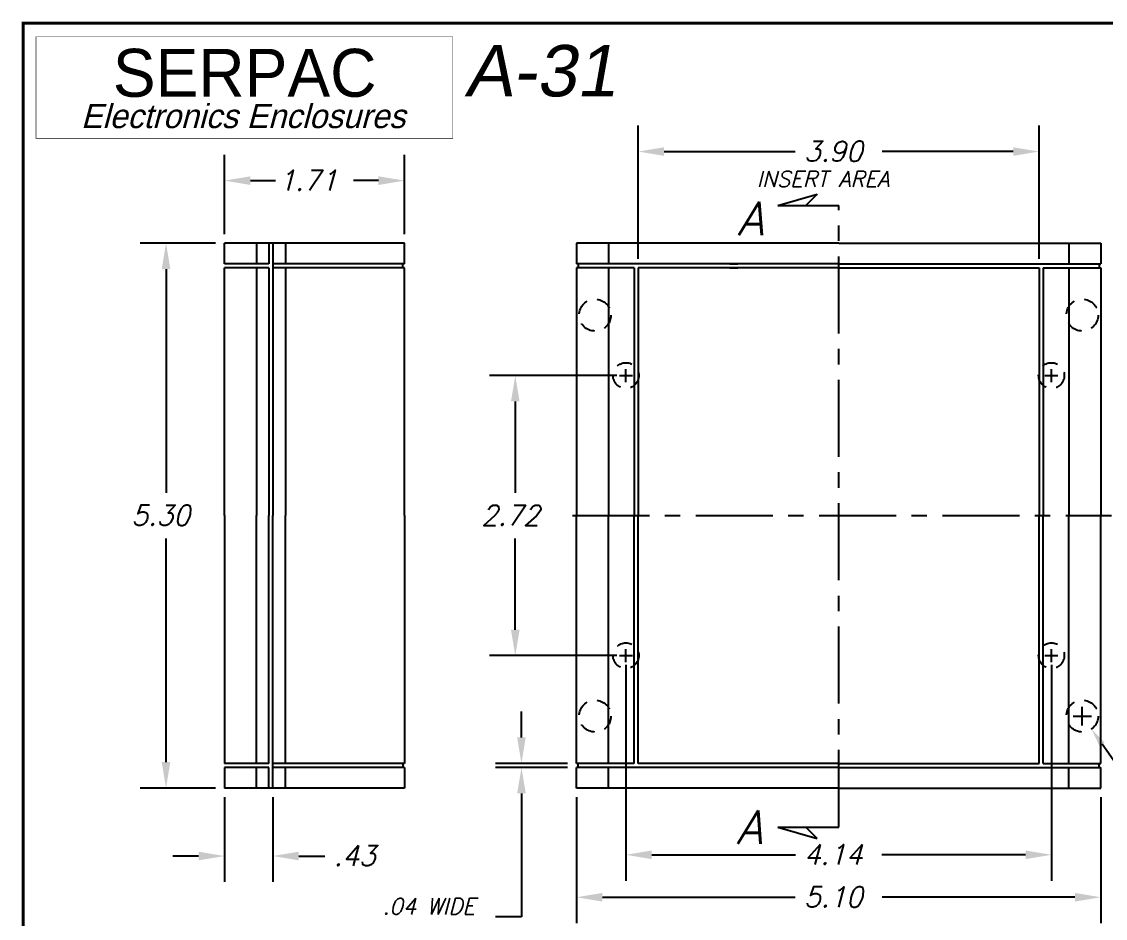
# Model space of a CAD drawing. Extents: x 1.2 to 22.3, y 1.2 to 16.9.
# Drawn here: x 1.19 to 11.73, y 8.16 to 16.88 of the extents above; entities that cross this region are included whole.
import ezdxf
from ezdxf.enums import TextEntityAlignment as Align

# ---------------------------------------------------------------- set-up
doc = ezdxf.new("R2010")
doc.units = 0
doc.header["$LTSCALE"] = 0.6
doc.linetypes.add('CENTER', pattern=[2, 1.25, -0.25, 0.25, -0.25])
doc.linetypes.add('HIDDEN', pattern=[0.375, 0.25, -0.125])
doc.layers.get('0').update_dxf_attribs({"linetype": 'CONTINUOUS'})
doc.layers.get('DEFPOINTS').update_dxf_attribs({"linetype": 'CONTINUOUS'})
for name, color, linetype in [('CN', 6, 'CENTER'), ('DM', 7, 'CONTINUOUS'), ('F', 4, 'CONTINUOUS'), ('HD', 1, 'HIDDEN'), ('LOGO96', 7, 'CONTINUOUS'), ('T', 7, 'CONTINUOUS'), ('WL', 3, 'HIDDEN')]:
    doc.layers.add(name, color=color, linetype=linetype)
doc.styles.add('LOGO_98', font='EUROETBD.TTF', dxfattribs={"height": 0.22})
doc.styles.add('LOGO_SML_98', font='eurostib.ttf', dxfattribs={"oblique": 15, "height": 0.11})
doc.styles.add('PGNAME', font='swisski.ttf', dxfattribs={"width": 1.5, "oblique": 10, "height": 0.35})
doc.styles.add('ROMANS', font='romans', dxfattribs={"oblique": 15})
doc.styles.get("Standard").update_dxf_attribs({"font": 'ROMANS.SHX', "oblique": 15, "height": 0.126})
doc.dimstyles.get("Standard").update_dxf_attribs({"dimtxt": 2.5, "dimasz": 2.5, "dimexe": 1.25, "dimexo": 0.625, "dimtad": 1, "dimcen": 2.5, "dimazin": 3, "dimtfac": 1, "dimtmove": 0, "dimatfit": 3})

# ---------------------------------------------------------------- blocks, each defined once
blk = doc.blocks.new('*D6')
at = {"linetype": 'BYBLOCK'}
for p, q in [((11.415, 10.13), (11.595, 10.13)), ((11.505, 10.04), (11.505, 10.22)), ((12.181, 9.166), (11.698, 9.856)), ((12.361, 9.166), (12.181, 9.166))]:
    blk.add_line(p, q, dxfattribs=at)
blk.add_solid([(11.722, 9.873), (11.673, 9.838), (11.594, 10.003)], dxfattribs=at)
at = {"layer": 'DEFPOINTS', "color": 0, "linetype": 'BYBLOCK'}
for p in [(11.416, 10.257), (11.594, 10.003)]:
    blk.add_point(p, dxfattribs=at)
at = {"linetype": 'BYBLOCK', "oblique": 15, "width": 0.965926}
blk.add_text('∅0.31', height=0.1304, dxfattribs=at).set_placement((12.425, 9.103))

msp = doc.modelspace()

# ---------------------------------------------------------------- linework, layer by layer
at = {"color": 7}
for p, q in [((8.544, 15.095), (8.925, 15.207)), ((8.925, 15.207), (8.817, 15.095)), ((8.544, 15.095), (9.135, 15.095)), ((7.065, 13.379), (7.065, 13.505)), ((11.205, 13.379), (11.205, 13.505)), ((7.002, 13.442), (7.128, 13.442)), ((11.142, 13.442), (11.268, 13.442)), ((7.065, 10.655), (7.065, 10.781)), ((11.205, 10.655), (11.205, 10.781)), ((7.002, 10.718), (7.128, 10.718)), ((11.142, 10.718), (11.268, 10.718)), ((8.544, 9.051), (8.925, 8.939)), ((8.544, 9.051), (9.135, 9.051)), ((8.925, 8.939), (8.817, 9.051))]:
    msp.add_line(p, q, dxfattribs=at)
at = {"color": 7, "linetype": 'CONTINUOUS'}
for p, q in [((4.91, 14.73), (3.16, 14.73)), ((3.16, 14.53), (3.16, 14.73)), ((3.47, 14.73), (3.47, 14.53)), ((3.591, 14.73), (3.591, 14.53)), ((3.631, 14.73), (3.631, 12.08)), ((3.752, 14.73), (3.752, 14.53)), ((4.91, 14.53), (4.91, 14.73)), ((3.591, 14.53), (3.16, 14.53)), ((3.16, 12.08), (3.16, 14.49)), ((3.591, 14.49), (3.16, 14.49)), ((3.47, 14.49), (3.47, 12.08)), ((3.591, 14.49), (3.591, 12.08)), ((4.91, 14.53), (3.631, 14.53)), ((4.91, 14.49), (3.631, 14.49)), ((3.752, 14.49), (3.752, 12.08)), ((4.895, 14.49), (4.895, 14.53)), ((4.91, 12.08), (4.91, 14.49)), ((3.16, 12.08), (3.16, 9.67)), ((3.47, 9.67), (3.47, 12.08)), ((3.591, 9.67), (3.591, 12.08)), ((3.631, 9.43), (3.631, 12.08)), ((3.752, 9.67), (3.752, 12.08)), ((4.91, 12.08), (4.91, 9.67)), ((3.591, 9.67), (3.16, 9.67)), ((3.591, 9.63), (3.16, 9.63)), ((3.16, 9.63), (3.16, 9.43)), ((3.47, 9.43), (3.47, 9.63)), ((3.591, 9.43), (3.591, 9.63)), ((4.91, 9.67), (3.631, 9.67)), ((4.91, 9.63), (3.631, 9.63)), ((3.752, 9.43), (3.752, 9.63)), ((4.895, 9.67), (4.895, 9.63)), ((4.91, 9.63), (4.91, 9.43)), ((4.91, 9.43), (3.16, 9.43))]:
    msp.add_line(p, q, dxfattribs=at)
at = {"layer": 'CN', "color": 7}
for p, q in [((9.135, 9.051), (9.135, 15.095)), ((6.544, 12.08), (11.788, 12.08))]:
    msp.add_line(p, q, dxfattribs=at)
at = {"layer": 'DM', "color": 7, "linetype": 'CONTINUOUS'}
for p, q in [((7.185, 14.577), (7.185, 15.873)), ((11.085, 14.577), (11.085, 15.873)), ((7.437, 15.621), (8.713, 15.621)), ((10.833, 15.621), (9.558, 15.621)), ((3.16, 14.817), (3.16, 15.59)), ((4.91, 14.817), (4.91, 15.59)), ((3.412, 15.338), (3.655, 15.338)), ((4.658, 15.338), (4.415, 15.338)), ((3.072, 14.73), (2.339, 14.73)), ((2.591, 14.478), (2.591, 12.301)), ((6.978, 13.442), (5.737, 13.442)), ((5.989, 13.19), (5.989, 12.301)), ((2.591, 9.682), (2.591, 11.859)), ((5.989, 10.97), (5.989, 11.859)), ((6.978, 10.718), (5.737, 10.718)), ((7.065, 10.63), (7.065, 8.529)), ((11.205, 10.63), (11.205, 8.529)), ((6.049, 9.922), (6.049, 10.174)), ((6.498, 9.67), (5.797, 9.67)), ((6.498, 9.63), (5.797, 9.63)), ((3.072, 9.43), (2.339, 9.43)), ((3.16, 9.342), (3.16, 8.517)), ((3.631, 9.342), (3.631, 8.517)), ((6.049, 9.378), (6.049, 8.177)), ((6.585, 9.342), (6.585, 8.116)), ((11.685, 9.342), (11.685, 8.116)), ((2.908, 8.769), (2.656, 8.769)), ((3.883, 8.769), (4.135, 8.769)), ((7.317, 8.781), (8.715, 8.781)), ((10.953, 8.781), (9.555, 8.781)), ((6.837, 8.368), (8.713, 8.368)), ((11.433, 8.368), (9.558, 8.368)), ((6.049, 8.177), (5.797, 8.177))]:
    msp.add_line(p, q, dxfattribs=at)
at = {"layer": 'DM', "linetype": 'HIDDEN'}
for centre in [(6.765, 14.03), (11.505, 14.03), (6.765, 10.13), (11.505, 10.13)]:
    msp.add_circle(centre, 0.155, dxfattribs=at)
at = {"layer": 'DM', "color": 7, "linetype": 'CONTINUOUS'}
for points in [[(7.437, 15.663), (7.437, 15.579), (7.185, 15.621)], [(10.833, 15.663), (10.833, 15.579), (11.085, 15.621)], [(3.412, 15.38), (3.412, 15.296), (3.16, 15.338)], [(4.658, 15.38), (4.658, 15.296), (4.91, 15.338)], [(2.549, 14.478), (2.633, 14.478), (2.591, 14.73)], [(5.947, 13.19), (6.031, 13.19), (5.989, 13.442)], [(5.947, 10.97), (6.031, 10.97), (5.989, 10.718)], [(6.007, 9.922), (6.091, 9.922), (6.049, 9.67)], [(2.549, 9.682), (2.633, 9.682), (2.591, 9.43)], [(6.007, 9.378), (6.091, 9.378), (6.049, 9.63)], [(2.908, 8.811), (2.908, 8.727), (3.16, 8.769)], [(3.883, 8.811), (3.883, 8.727), (3.631, 8.769)], [(7.317, 8.823), (7.317, 8.739), (7.065, 8.781)], [(10.953, 8.823), (10.953, 8.739), (11.205, 8.781)], [(6.837, 8.41), (6.837, 8.326), (6.585, 8.368)], [(11.433, 8.41), (11.433, 8.326), (11.685, 8.368)]]:
    msp.add_solid(points, dxfattribs=at)
at = {"layer": 'F', "color": 7, "const_width": 0.0302}
msp.add_lwpolyline([(1.202, 16.869), (21.752, 16.869), (21.752, 1.251), (1.202, 1.251)], close=True, dxfattribs=at)
at = {"layer": 'HD', "color": 7}
for centre in [(7.065, 13.442), (11.205, 13.442), (7.065, 10.718), (11.205, 10.718)]:
    msp.add_circle(centre, 0.125, dxfattribs=at)
at = {"layer": 'LOGO96', "color": 7, "const_width": 0.00477}
msp.add_lwpolyline([(1.327, 15.749), (1.327, 16.736), (5.381, 16.736), (5.381, 15.749)], close=True, dxfattribs=at)
at = {"layer": 'T', "color": 7, "linetype": 'CONTINUOUS'}
for p, q in [((8.077, 14.53), (8.153, 14.53)), ((8.077, 14.49), (8.153, 14.49))]:
    msp.add_line(p, q, dxfattribs=at)
at = {"layer": 'WL', "color": 7, "linetype": 'CONTINUOUS'}
for p, q in [((9.135, 14.73), (6.585, 14.73)), ((6.585, 14.73), (6.585, 14.53)), ((6.895, 14.73), (6.895, 14.53)), ((9.135, 14.73), (11.685, 14.73)), ((11.375, 14.73), (11.375, 14.53)), ((11.685, 14.73), (11.685, 14.53)), ((9.135, 14.53), (6.585, 14.53)), ((6.585, 14.49), (6.585, 12.08)), ((7.145, 14.49), (6.585, 14.49)), ((6.6, 14.53), (6.6, 14.49)), ((6.895, 14.49), (6.895, 12.08)), ((7.145, 14.49), (7.145, 12.08)), ((7.185, 14.49), (7.185, 12.08)), ((9.135, 14.49), (7.185, 14.49)), ((9.135, 14.53), (11.685, 14.53)), ((9.135, 14.49), (11.085, 14.49)), ((11.085, 14.49), (11.085, 12.08)), ((11.125, 14.49), (11.125, 12.08)), ((11.125, 14.49), (11.685, 14.49)), ((11.375, 14.49), (11.375, 12.08)), ((11.67, 14.53), (11.67, 14.49)), ((11.685, 14.49), (11.685, 12.08)), ((6.585, 9.67), (6.585, 12.08)), ((6.895, 9.67), (6.895, 12.08)), ((7.145, 9.67), (7.145, 12.08)), ((7.185, 9.67), (7.185, 12.08)), ((11.085, 9.67), (11.085, 12.08)), ((11.125, 9.67), (11.125, 12.08)), ((11.375, 9.67), (11.375, 12.08)), ((11.685, 9.67), (11.685, 12.08)), ((7.145, 9.67), (6.585, 9.67)), ((9.135, 9.63), (6.585, 9.63)), ((6.585, 9.43), (6.585, 9.63)), ((6.6, 9.63), (6.6, 9.67)), ((6.895, 9.43), (6.895, 9.63)), ((9.135, 9.67), (7.185, 9.67)), ((9.135, 9.67), (11.085, 9.67)), ((9.135, 9.63), (11.685, 9.63)), ((11.125, 9.67), (11.685, 9.67)), ((11.375, 9.43), (11.375, 9.63)), ((11.67, 9.63), (11.67, 9.67)), ((11.685, 9.43), (11.685, 9.63)), ((9.135, 9.43), (6.585, 9.43)), ((9.135, 9.43), (11.685, 9.43))]:
    msp.add_line(p, q, dxfattribs=at)

# ---------------------------------------------------------------- texts
at = {"color": 7, "style": 'ROMANS', "oblique": 15}
for s, height, p in [('INSERT AREA', 0.152, (8.338, 15.278)), ('A', 0.325, (8.15, 14.807)), ('A', 0.325, (8.139, 8.887))]:
    msp.add_text(s, height=height, dxfattribs=at).set_placement(p)
at = {"layer": 'DM', "color": 7, "style": 'PGNAME', "oblique": 10}
msp.add_text('A-31', height=0.5, dxfattribs=at).set_placement((5.494, 16.157))
at = {"layer": 'DM', "color": 7, "oblique": 15, "width": 0.965926}
for s, height, p in [('3.90', 0.1967, (8.798, 15.526)), ('1.71', 0.1967, (3.686, 15.243)), ('5.30', 0.1967, (2.254, 11.985)), ('2.72', 0.1967, (5.657, 11.985)), ('.43', 0.1967, (4.223, 8.674)), ('4.14', 0.1967, (8.797, 8.686)), ('5.10', 0.1967, (8.798, 8.273)), ('.04 WIDE', 0.1574, (4.699, 8.201))]:
    msp.add_text(s, height=height, dxfattribs=at).set_placement(p)
at = {"layer": 'LOGO96', "color": 7, "style": 'LOGO_98'}
msp.add_text('SERPAC', height=0.4664, dxfattribs=at).set_placement((3.356, 16.387), align=Align.MIDDLE)
at = {"layer": 'LOGO96', "color": 7, "style": 'LOGO_SML_98', "oblique": 15}
msp.add_text('Electronics Enclosures', height=0.2332, dxfattribs=at).set_placement((3.34, 15.97), align=Align.MIDDLE)

# ---------------------------------------------------------------- dimensions: what is measured, and where the dimension line sits
at = {"layer": 'DM'}
dim = msp.add_diameter_dim_2p(p1=(11.416, 10.257), p2=(11.594, 10.003), dimstyle='Standard', dxfattribs=at)
dim.commit()
dim.dimension.update_dxf_attribs({"geometry": '*D6', "text_midpoint": (12.693, 9.166), "dimtype": 163})

doc.saveas('drawing.dxf')
